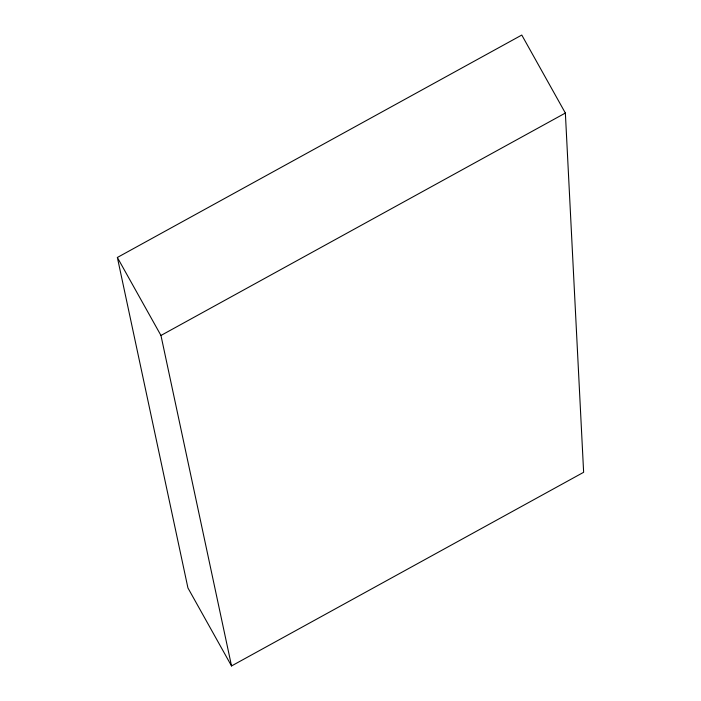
<?xml version="1.0" encoding="UTF-8"?>
<svg xmlns="http://www.w3.org/2000/svg" width="701" height="701" viewBox="0 0 701 701"><rect width="100%" height="100%" fill="white"/><g stroke="black" fill="none" stroke-linecap="round" stroke-linejoin="round"><path stroke-width="1.05" d="M117.365 257.469L521.781 35.05L565.365 113.045L583.635 472.299L231.532 665.95L187.938 587.955L117.365 257.469L160.958 335.464L231.532 665.95M160.958 335.464L565.365 113.045"/></g></svg>
